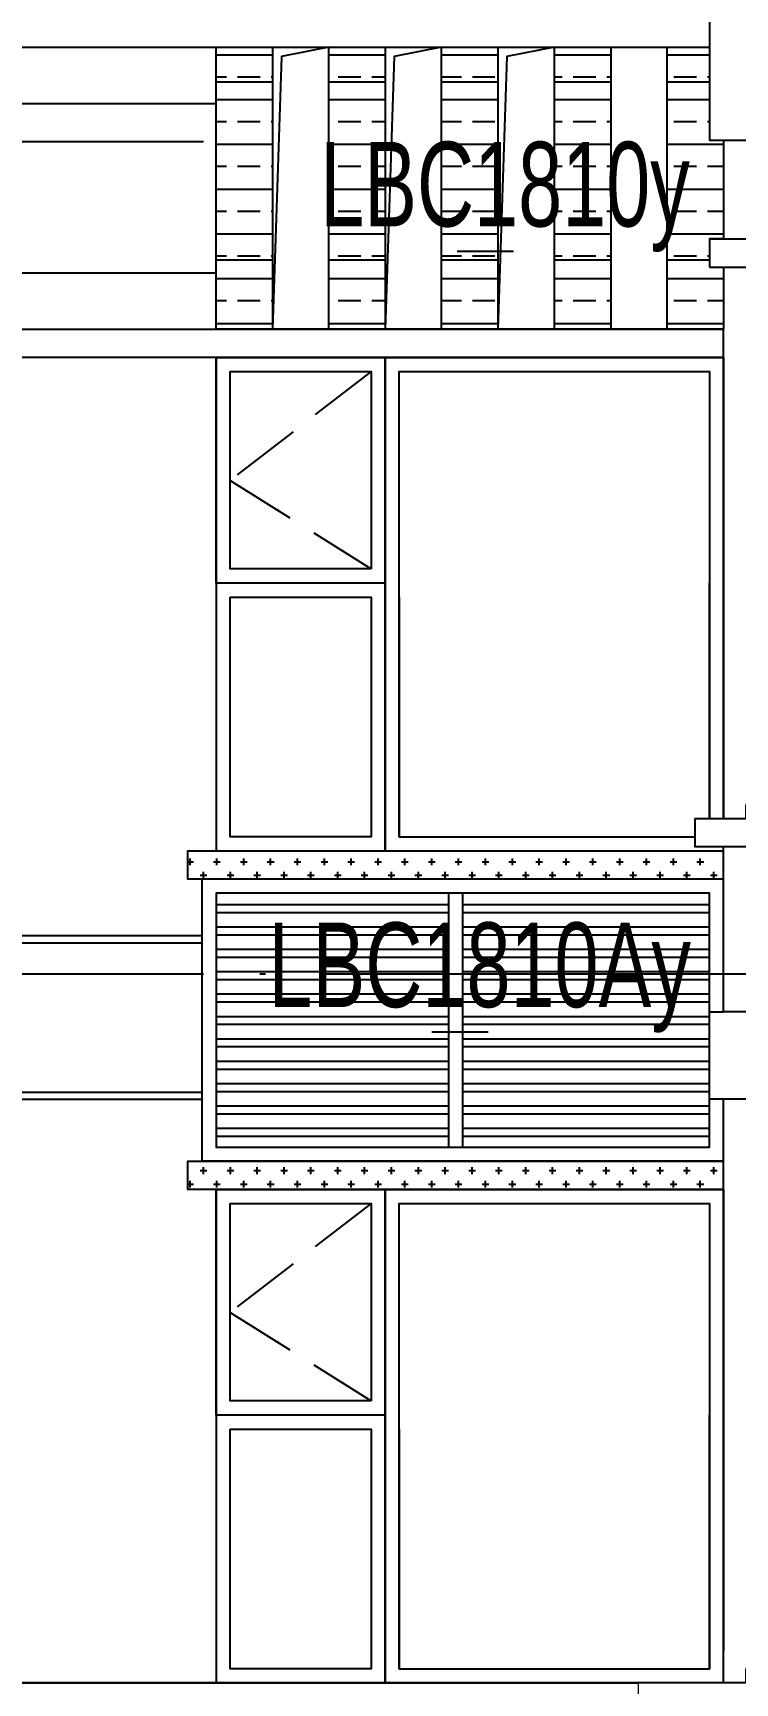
# Model space of a CAD drawing. Extents: x -12446 to 284554, y -295110 to 165007.
# Drawn here: x 78649 to 81139, y -210719 to -204869 of the extents above; entities that cross this region are included whole.
import ezdxf
from ezdxf.enums import TextEntityAlignment as Align

# ---------------------------------------------------------------- set-up
doc = ezdxf.new("R2010")
doc.units = 0
doc.header["$LTSCALE"] = 1000
doc.linetypes.add('AX-14-E$0$AX-85-M02$0$DASH', pattern=[0.35, 0.25, -0.1])
doc.linetypes.add('AX-14-E$0$DOTE', pattern=[2.42, 2, -0.2, 0.02, -0.2])
doc.layers.get('0').update_dxf_attribs({"linetype": 'CONTINUOUS'})
doc.layers.get('Defpoints').update_dxf_attribs({"linetype": 'CONTINUOUS'})
for name, color, linetype in [('A-Anno-Note', 241, 'CONTINUOUS'), ('AX-14-comp-tc$0$AX-T-LMCZ-Z$0$AX-13-E01-E03$0$A-Detl-Patt', 8, 'CONTINUOUS'), ('AX-14-E$0$A-Detl-Fine', 152, 'CONTINUOUS'), ('AX-14-E$0$A-Detl-Medm', 40, 'CONTINUOUS'), ('AX-14-E$0$A-Detl-Patt', 8, 'CONTINUOUS'), ('AX-14-E$0$A-Detl-Thin', 131, 'CONTINUOUS'), ('AX-14-E$0$A-Hatch-Part', 167, 'CONTINUOUS'), ('AX-14-E$0$A-Wind-Iden', 11, 'CONTINUOUS')]:
    doc.layers.add(name, color=color, linetype=linetype)
doc.layers.add('AX-14-E$0$A-Grid', color=222, linetype='AX-14-E$0$DOTE', plot=False)
doc.styles.add('AX-14-E$0$_TCH_DIM', font='JZFZ_ENA', dxfattribs={"width": 0.7, "bigfont": 'JZFZ_CNB'})
pattern_1 = [(180, (0, 0), (-1e-14, -158.75), []), (180, (-79.38, 79.38), (-1e-14, -158.75), [79.375, -39.6875])]

# ---------------------------------------------------------------- blocks, each defined once
blk = doc.blocks.new('AX-14-E$0$A$C7DED0338')
at = {"layer": 'AX-14-E$0$A-Detl-Patt'}
h = blk.add_hatch(dxfattribs=at)
h.set_pattern_fill('STEEL', color=256, scale=50, angle=135)
h.set_pattern_definition([(180, (-2388.15, -342499.556), (-7e-15, -79.375), []), (180, (-2416.21, -342527.62), (-7e-15, -79.375), [])])
h.paths.add_polyline_path([(21000, 1050), (21825, 1050), (21825, 150), (21000, 150)])
h.paths.add_polyline_path([(22750, 865), (22750, 765), (22750, 150), (21875, 150), (21875, 1050), (22750, 1050)])
at = {"layer": 'AX-14-E$0$A-Detl-Fine'}
for points in [[(21550, 2200), (21050, 2200), (21050, 2900), (21550, 2900)], [(21050, 2100), (21550, 2100), (21550, 1250), (21050, 1250)], [(21875, 1050), (21825, 1050), (21825, 150), (21875, 150)]]:
    blk.add_lwpolyline(points, close=True, dxfattribs=at)
for points in [[(21650, 1250), (21650, 2900), (22750, 2900), (22750, 1250)], [(21650, 2100), (21650, 1250), (22750, 1250), (22750, 2150)], [(22750, 690), (22750, 1050), (21000, 1050), (21000, 150), (22750, 150), (22750, 690)]]:
    blk.add_lwpolyline(points, dxfattribs=at)
at = {"layer": 'AX-14-E$0$A-Detl-Patt', "linetype": 'AX-14-E$0$AX-85-M02$0$DASH'}
blk.add_lwpolyline([(21550, 2900), (21050, 2513.7), (21550, 2200)], dxfattribs=at)
at = {"layer": 'AX-14-E$0$A-Detl-Thin'}
for p, q in [((22800, 865), (22800, 3270)), ((21000, 2950), (21000, 1200)), ((20950, 1100), (20950, 100)), ((26700, 630), (22800, 630)), ((22800, 0), (22800, 320)), ((22800, 100), (20950, 100)), ((21000, 0), (22800, 0))]:
    blk.add_line(p, q, dxfattribs=at)
for points in [[(21600, 2150), (21000, 2150), (21000, 2950), (21600, 2950)], [(21600, 2150), (21600, 1200)]]:
    blk.add_lwpolyline(points, close=True, dxfattribs=at)
for points in [[(21600, 2150), (21600, 2950), (22200, 2950)], [(22200, 2950), (22800, 2950), (22800, 1315)], [(21600, 2150), (21000, 2150), (21000, 1200), (22800, 1200), (22800, 2200)], [(21600, 2150), (21000, 2150)], [(22800, 1100), (20900, 1100), (20900, 1200), (22800, 1200)], [(22800, 0), (20900, 0), (20900, 100), (22800, 100)]]:
    blk.add_lwpolyline(points, dxfattribs=at)
blk.add_wipeout([(26800, 1215), (22700, 1215), (22700, 1315), (26800, 1315)]).dxf.layer = 'AX-14-E$0$A-Detl-Thin'
blk.add_line((26700, 1215), (22800, 1215), dxfattribs=at)
blk.add_lwpolyline([(26700, 320), (22750, 320), (22750, 630), (22800, 630), (22800, 1215), (22700, 1215), (22700, 1315), (22879.8, 1315), (22879.8, 1365)], dxfattribs=at)
blk = doc.blocks.new('AX-14-E$0$A$C29E4499F')
at = {"layer": 'AX-14-E$0$A-Detl-Thin', "linetype": 'Continuous'}
for p, q in [((0, 800), (200, 800)), ((400, 800), (600, 800)), ((800, 800), (1000, 800)), ((1200, 800), (1400, 800)), ((0, 200), (200, 200)), ((400, 200), (600, 200)), ((800, 200), (1000, 200)), ((1200, 200), (1400, 200)), ((1600, 200), (1800, 200))]:
    blk.add_line(p, q, dxfattribs=at)
at = {"layer": 'AX-14-E$0$A-Detl-Thin'}
blk.add_line((1600, 800), (1800, 800), dxfattribs=at)
blk.add_wipeout([(0, 1000), (1800, 1000), (1800, 0), (0, 0)]).dxf.layer = 'AX-14-E$0$A-Detl-Thin'
at = {"layer": 'AX-14-E$0$A-Detl-Fine'}
h = blk.add_hatch(dxfattribs=at)
h.set_pattern_fill('ANSI33', color=13, scale=50, angle=135, style=0)
h.set_pattern_definition(pattern_1)
h.paths.add_polyline_path([(0, 1000), (200, 1000), (200, 0), (0, 0)])
h = blk.add_hatch(dxfattribs=at)
h.set_pattern_fill('ANSI33', color=13, scale=50, angle=135, style=0)
h.set_pattern_definition(pattern_1)
h.paths.add_polyline_path([(400, 1000), (600, 1000), (600, 0), (400, 0)])
h = blk.add_hatch(dxfattribs=at)
h.set_pattern_fill('ANSI33', color=13, scale=50, angle=135, style=0)
h.set_pattern_definition(pattern_1)
h.paths.add_polyline_path([(800, 1000), (1000, 1000), (1000, 0), (800, 0)])
h = blk.add_hatch(dxfattribs=at)
h.set_pattern_fill('ANSI33', color=13, scale=50, angle=135, style=0)
h.set_pattern_definition(pattern_1)
h.paths.add_polyline_path([(1200, 1000), (1400, 1000), (1400, 0), (1200, 0)])
h = blk.add_hatch(dxfattribs=at)
h.set_pattern_fill('ANSI33', color=13, scale=50, angle=135, style=0)
h.set_pattern_definition(pattern_1)
h.paths.add_polyline_path([(1600, 1000), (1800, 1000), (1800, 0), (1600, 0)])
at = {"layer": 'AX-14-E$0$A-Detl-Thin'}
blk.add_lwpolyline([(0, 1000), (1800, 1000), (1800, 0), (0, 0)], close=True, dxfattribs=at)
at = {"layer": 'AX-14-E$0$A-Hatch-Part'}
for p, q in [((200, 875), (0, 875)), ((600, 875), (400, 875)), ((1000, 875), (800, 875)), ((1400, 875), (1200, 875)), ((1800, 875), (1600, 875)), ((200, 245), (0, 245)), ((600, 245), (400, 245)), ((1000, 245), (800, 245)), ((1400, 245), (1200, 245)), ((1800, 245), (1600, 245))]:
    blk.add_line(p, q, dxfattribs=at)
for points in [[(1800, 0), (0, 0), (0, 1000), (1800, 1000)], [(0, 1000), (200, 1000), (200, 0), (0, 0)], [(400, 1000), (600, 1000), (600, 0), (400, 0)], [(800, 1000), (1000, 1000), (1000, 0), (800, 0)], [(1200, 1000), (1400, 1000), (1400, 0), (1200, 0)], [(1600, 1000), (1800, 1000), (1800, 0), (1600, 0)]]:
    blk.add_lwpolyline(points, close=True, dxfattribs=at)
for points in [[(400, 1000), (231.8, 966.8), (200, 0)], [(800, 1000), (631.8, 966.8), (600, 0)], [(1200, 1000), (1031.8, 966.8), (1000, 0)]]:
    blk.add_lwpolyline(points, dxfattribs=at)
blk = doc.blocks.new('AX-14-E$0$15EDDDFHDFHDHETHE')
blk.add_wipeout([(-2692, 65458.7), (-2692, 65458.7), (-2792, 65458.7), (-2792, 65358.7), (-2692, 65358.7), (-2692, 65208.7), (-2742, 65208.7), (-2742, 64708.7), (-2692, 64708.7), (-2692, 64358.7), (-2742, 64358.7), (-2742, 64258.7), (5158, 64258.7), (5158, 64358.7), (5108, 64358.7), (5108, 64708.7), (5158, 64708.7), (5158, 65208.7), (5108, 65208.7), (5108, 65358.7), (5208, 65358.7), (5208, 65458.7), (5108, 65458.7), (5108, 65458.7)]).dxf.layer = 'AX-14-E$0$A-Detl-Thin'
at = {"layer": 'AX-14-E$0$A-Detl-Thin'}
for p, q in [((-2742, 64708.7), (1208, 64708.7)), ((-2742, 64358.7), (1208, 64358.7)), ((-2742, 64258.7), (1258, 64258.7))]:
    blk.add_line(p, q, dxfattribs=at)
blk.add_lwpolyline([(-2792, 65408.7), (-2792, 65358.7), (-2692, 65358.7), (-2692, 65208.7), (-2742, 65208.7), (-2742, 64708.7), (-2692, 64708.7), (-2692, 64358.7), (-2742, 64358.7), (-2742, 64258.7)], dxfattribs=at)
blk = doc.blocks.new('AX-14-E$0$A$C5A565A4E')
at = {"layer": 'AX-14-E$0$A-Detl-Thin'}
for p, q in [((19650, 1100), (22750, 1100)), ((19650, 900), (22750, 900)), ((19650, 300), (22800, 300)), ((22800, 0), (22800, 319.6)), ((19650, 100), (22800, 100)), ((19600, 0), (22800, 0))]:
    blk.add_line(p, q, dxfattribs=at)
blk.add_blockref('AX-14-E$0$A$C29E4499F', (21000, 100), dxfattribs=at)
blk.add_blockref('AX-14-E$0$15EDDDFHDFHDHETHE', (25492, -63939.1), dxfattribs=at)
blk = doc.blocks.new('AX-14-E$0$A$C1DD741FE')
at = {"layer": 'AX-14-E$0$A-Detl-Medm'}
blk.add_line((23150, 1500), (11550, 1500), dxfattribs=at)
at = {"layer": 'AX-14-E$0$A-Detl-Thin'}
blk.add_line((12877.5, 1500), (23150, 1500), dxfattribs=at)
at = {"layer": 'AX-14-E$0$A-Detl-Thin', "color": 1}
blk.add_lwpolyline([(22850, 1400), (22850, 1500), (23229.8, 1500), (23229.8, 1550), (26970.2, 1550), (26970.2, 1500), (27050, 1500), (27050, 1550), (30870.2, 1550), (30870.2, 1500), (34700, 1500), (34700, 1400)], dxfattribs=at)
at = {"layer": 'AX-14-E$0$A-Detl-Thin'}
blk.add_lwpolyline([(23229.8, 1500), (22850, 1500), (22850, 1400), (22900, 1400), (22900, 1330), (22920, 1330), (22920, 1299.8), (22989.1, 1009.6), (23060, 1009.6), (23060, 969.8), (23074.9, 931), (23080, 889.8), (23102.6, 720), (23050, 720), (23050, 620)], dxfattribs=at)
blk.add_wipeout([(34700, 1500), (34700, 1400), (34650, 1400), (34650, 1300), (34600, 1300), (34450, 670), (34400, 670), (34400, 400), (34450, 400), (34450, 300), (31200, 300), (31200, 400), (31250, 400), (31250, 620), (23050, 620), (23050, 720), (23102.6, 720), (23074.9, 931), (23060, 969.8), (23060, 1009.6), (22989.1, 1009.6), (22920, 1300), (22920, 1330), (22900, 1330), (22900, 1400), (22850, 1400), (22850, 1500), (23229.8, 1500), (23229.8, 1550), (26970.2, 1550), (26970.2, 1500), (27050, 1500), (27050, 1550), (30870.2, 1550), (30870.2, 1500)]).dxf.layer = 'AX-14-E$0$A-Detl-Medm'
at = {"layer": 'AX-14-E$0$A-Detl-Medm'}
blk.add_line((30950, 1500), (22850, 1500), dxfattribs=at)
blk = doc.blocks.new('AX-14-E$0$awrhhrejreyhre')
at = {"layer": 'AX-14-E$0$A-Detl-Patt'}
for p, q in [((163911, 200403.8), (165111.3, 200403.8)), ((163911, 200378.8), (165111.3, 200378.8)), ((163911, 199848.8), (165111.3, 199848.8)), ((163911, 199823.8), (165111.3, 199823.8))]:
    blk.add_line(p, q, dxfattribs=at)
blk = doc.blocks.new('AX-14-E$0$sreherhehrheg')
at = {"layer": 'AX-14-E$0$A-Detl-Fine'}
for points in [[(165711.3, 245102.7), (165211.3, 245102.7), (165211.3, 245802.7), (165711.3, 245802.7)], [(165211.3, 245002.7), (165711.3, 245002.7), (165711.3, 244152.7), (165211.3, 244152.7)]]:
    blk.add_lwpolyline(points, close=True, dxfattribs=at)
for points in [[(165811.3, 244152.7), (165811.3, 245802.7), (166911.3, 245802.7), (166911.3, 244152.7)], [(165811.3, 245002.7), (165811.3, 244152.7), (166911.3, 244152.7), (166911.3, 245052.7)]]:
    blk.add_lwpolyline(points, dxfattribs=at)
at = {"layer": 'AX-14-E$0$A-Detl-Patt', "linetype": 'AX-14-E$0$AX-85-M02$0$DASH'}
blk.add_lwpolyline([(165711.3, 245802.7), (165211.3, 245416.4), (165711.3, 245102.7)], dxfattribs=at)
at = {"layer": 'AX-14-E$0$A-Detl-Thin'}
for p, q in [((166961.3, 244102.7), (166961.3, 246172.7)), ((165161.3, 245852.7), (165161.3, 244102.7))]:
    blk.add_line(p, q, dxfattribs=at)
for points in [[(165761.3, 245052.7), (165161.3, 245052.7), (165161.3, 245852.7), (165761.3, 245852.7)], [(165761.3, 245052.7), (165761.3, 244102.7)]]:
    blk.add_lwpolyline(points, close=True, dxfattribs=at)
for points in [[(165761.3, 245052.7), (165761.3, 245852.7), (166361.3, 245852.7)], [(166361.3, 245852.7), (166961.3, 245852.7), (166961.3, 244217.7)], [(165761.3, 245052.7), (165161.3, 245052.7), (165161.3, 244102.7), (166961.3, 244102.7), (166961.3, 245102.7)], [(165761.3, 245052.7), (165161.3, 245052.7)]]:
    blk.add_lwpolyline(points, dxfattribs=at)
blk = doc.blocks.new('AX-14-comp-tc')
at = {"layer": 'AX-14-comp-tc$0$AX-T-LMCZ-Z$0$AX-13-E01-E03$0$A-Detl-Patt'}
h = blk.add_hatch(dxfattribs=at)
h.set_pattern_fill('CROSS', color=256, scale=30)
h.set_pattern_definition([(0, (-80968.33, -379876.595), (47.625, 47.625), [23.8125, -71.4375]), (90, (-80956.425, -379888.5), (-47.625, 47.625), [23.8125, -71.4375])])
h.paths.add_polyline_path([(79047.5, -214191.9), (80944.4, -214191.9), (80944.4, -214291.9), (79047.5, -214291.9)])
h.paths.add_polyline_path([(79047.5, -215291.9), (80947.5, -215291.9), (80947.5, -215391.9), (79047.5, -215391.9)])
blk = doc.blocks.new('AX-14-E$0$JB-WIDR-TAG')
at = {"layer": 'Defpoints'}
blk.add_line((-1.694, -2.375), (0.306, -2.375), dxfattribs=at)
at = {"style": 'AX-14-E$0$_TCH_DIM', "width": 0.7}
blk.add_attdef('WD_TAG', text='', height=3, dxfattribs=at).set_placement((0, 0), align=Align.MIDDLE_CENTER)
blk = doc.blocks.new('AX-14-E$0$wegwgewhrejsr')
at = {"layer": 'AX-14-E$0$A-Wind-Iden', "xscale": 100, "yscale": 100, "zscale": 100, "rotation": 3.415094585006376e-08}
for p, values in [((166183.1, 203068.3), {'WD_TAG': 'LBC1810y'}), ((166093.4, 200300.3), {'WD_TAG': 'LBC1810Ay'})]:
    blk.add_blockref('AX-14-E$0$JB-WIDR-TAG', p, dxfattribs=at).add_auto_attribs(values)
blk = doc.blocks.new('AX-14-E')
at = {"layer": 'AX-14-E$0$A-Grid'}
for p, q in [((55473.5, -205254.4), (94520.7, -205254.4)), ((55473.5, -208204.4), (94520.7, -208204.4))]:
    blk.add_line(p, q, dxfattribs=at)
at = {"layer": 'AX-14-E$0$A-Detl-Thin'}
blk.add_blockref('AX-14-E$0$A$C1DD741FE', (57948.5, -212219.4), dxfattribs=at)
blk.add_blockref('AX-14-E$0$A$C7DED0338', (58298.5, -208969.4), dxfattribs=at)
blk.add_blockref('AX-14-E$0$A$C5A565A4E', (58298.5, -206019), dxfattribs=at)
at = {"layer": 'AX-14-E$0$A-Detl-Thin', "color": 6}
blk.add_blockref('AX-14-E$0$awrhhrejreyhre', (-85859.7, -408473.3), dxfattribs=at)
at = {"layer": 'AX-14-E$0$A-Detl-Thin', "color": 1}
blk.add_blockref('AX-14-E$0$sreherhehrheg', (-85862.8, -454822.1), dxfattribs=at)
at = {"layer": 'AX-14-E$0$A-Detl-Thin'}
blk.add_blockref('AX-14-E$0$A$C1DD741FE', (57948.5, -212219.4), dxfattribs=at)
for name, p in [('AX-14-comp-tc', (152.8, 6422.5)), ('AX-14-E$0$wegwgewhrejsr', (-85859.7, -408473.3))]:
    blk.add_blockref(name, p, dxfattribs=at)

msp = doc.modelspace()

# ---------------------------------------------------------------- block references
at = {"layer": 'A-Anno-Note'}
msp.add_blockref('AX-14-E', (0, 0), dxfattribs=at)

doc.saveas('drawing.dxf')
